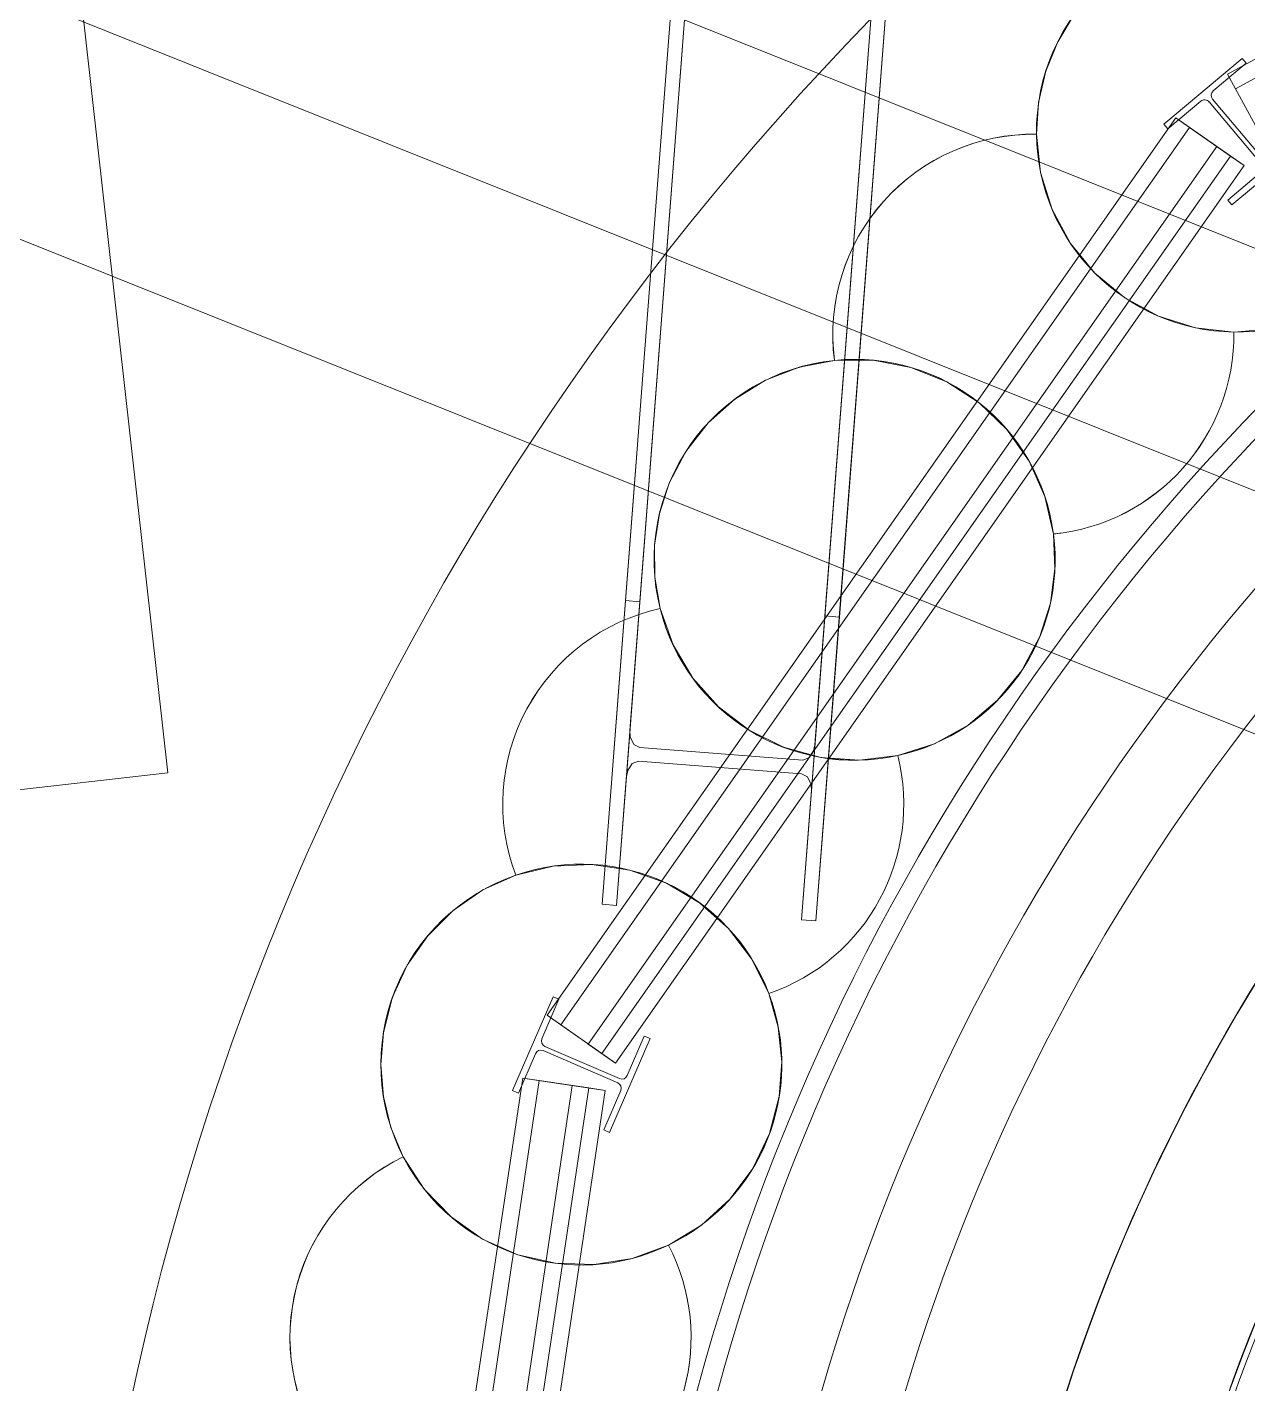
# Model space of a CAD drawing. Header units: metres. Extents: x 1753726 to 1755216, y 5920592 to 5921703.
# Drawn here: x 1754600.551 to 1754602.378, y 5921262.235 to 5921264.265 of the extents above; entities that cross this region are included whole.
import ezdxf

# ---------------------------------------------------------------- set-up
doc = ezdxf.new("R2010")
doc.units = ezdxf.units.M
doc.linetypes.add('CENTER', pattern=[50.8, 31.75, -6.35, 6.35, -6.35])
doc.linetypes.add('HIDDEN2', pattern=[4.7625, 3.175, -1.5875])
for name, color, linetype, lineweight in [('A-FLOR-____-OTLN', 9, 'Continuous', 9), ('A-WALL-____-OTLN', 2, 'Continuous', 9), ('P-PIPE-____-CNTR', 1, 'CENTER', 9), ('P-PIPE-____-OTLN', 6, 'HIDDEN2', 18), ('S-BEAM-____-OTLN', 7, 'Continuous', 9), ('S-FNDN-____-OTLN', 7, 'Continuous', 9)]:
    doc.layers.add(name, color=color, linetype=linetype, lineweight=lineweight)

# ---------------------------------------------------------------- blocks, each defined once
blk = doc.blocks.new('308492-ARUP-TUTB-MOD-0001_rvt-1-X-ARUP-GL-HERNE_BAY_ALIGNMENT')
at = {"layer": 'P-PIPE-____-CNTR'}
blk.add_line((1754603.462, 5921263.1405), (1754600.0616, 5921264.5035), dxfattribs=at)
blk.add_line((1754603.462, 5921263.1405), (1754600.0616, 5921264.5035), dxfattribs=at)
at = {"layer": 'P-PIPE-____-OTLN'}
for p, q in [((1754603.5876, 5921263.4538), (1754600.1872, 5921264.8167)), ((1754599.9361, 5921264.1902), (1754603.3364, 5921262.8273))]:
    blk.add_line(p, q, dxfattribs=at)
blk = doc.blocks.new('Arup_Beam_Steel I Section_UC_AU1 - 150UC30-4392017-X-ARUP-GL-HERNE_BAY_ALIGNMENT')
at = {"layer": 'S-BEAM-____-OTLN'}
for p, q in [((1754601.3382, 5921262.814), (1754601.2776, 5921262.6735)), ((1754601.2776, 5921262.6735), (1754601.3382, 5921262.814)), ((1754601.3213, 5921262.7512), (1754601.3468, 5921262.8103)), ((1754601.3468, 5921262.8103), (1754601.3213, 5921262.7512)), ((1754601.3468, 5921262.8103), (1754601.3382, 5921262.814)), ((1754601.3382, 5921262.814), (1754601.3468, 5921262.8103)), ((1754601.4226, 5921262.6109), (1754601.4832, 5921262.7514)), ((1754601.4832, 5921262.7514), (1754601.4226, 5921262.6109)), ((1754601.4746, 5921262.7552), (1754601.4491, 5921262.6961)), ((1754601.4491, 5921262.6961), (1754601.4746, 5921262.7552)), ((1754601.4832, 5921262.7514), (1754601.4746, 5921262.7552)), ((1754601.4746, 5921262.7552), (1754601.4832, 5921262.7514)), ((1754601.2862, 5921262.6698), (1754601.3117, 5921262.7288)), ((1754601.3117, 5921262.7288), (1754601.2862, 5921262.6698)), ((1754601.3233, 5921262.7335), (1754601.4348, 5921262.6854)), ((1754601.4348, 5921262.6854), (1754601.3233, 5921262.7335)), ((1754601.4374, 5921262.6915), (1754601.326, 5921262.7395)), ((1754601.326, 5921262.7395), (1754601.4374, 5921262.6915)), ((1754601.2776, 5921262.6735), (1754601.2862, 5921262.6698)), ((1754601.2862, 5921262.6698), (1754601.2776, 5921262.6735)), ((1754601.4395, 5921262.6737), (1754601.414, 5921262.6147)), ((1754601.414, 5921262.6147), (1754601.4395, 5921262.6737)), ((1754601.414, 5921262.6147), (1754601.4226, 5921262.6109)), ((1754601.4226, 5921262.6109), (1754601.414, 5921262.6147))]:
    blk.add_line(p, q, dxfattribs=at)
for centre, major_axis, start_param, end_param in [((1754601.3295, 5921262.7477), (-0.00872, 0.0018), 6.079564, 7.65036), ((1754601.3295, 5921262.7477), (-0.00872, 0.0018), 6.079564, 7.65036), ((1754601.3198, 5921262.7253), (0.0018, 0.00872), 6.079564, 7.65036), ((1754601.3198, 5921262.7253), (0.0018, 0.00872), 6.079564, 7.65036), ((1754601.4313, 5921262.6772), (-0.00872, 0.0018), 2.937971, 4.508767), ((1754601.4313, 5921262.6772), (-0.00872, 0.0018), 2.937971, 4.508767), ((1754601.441, 5921262.6996), (0.0018, 0.00872), 2.937971, 4.508767), ((1754601.441, 5921262.6996), (0.0018, 0.00872), 2.937971, 4.508767)]:
    blk.add_ellipse(centre, major_axis=major_axis, ratio=1, start_param=start_param, end_param=end_param, dxfattribs=at)
blk = doc.blocks.new('Arup_Beam_Steel I Section_UC_AU1 - 150UC30-4392018-X-ARUP-GL-HERNE_BAY_ALIGNMENT')
at = {"layer": 'S-BEAM-____-OTLN'}
for p, q in [((1754602.3691, 5921264.2187), (1754602.2519, 5921264.1203)), ((1754602.2519, 5921264.1203), (1754602.3691, 5921264.2187)), ((1754602.3259, 5921264.1701), (1754602.3752, 5921264.2115)), ((1754602.3752, 5921264.2115), (1754602.3259, 5921264.1701)), ((1754602.3752, 5921264.2115), (1754602.3691, 5921264.2187)), ((1754602.3691, 5921264.2187), (1754602.3752, 5921264.2115)), ((1754602.2579, 5921264.1131), (1754602.3072, 5921264.1545)), ((1754602.3072, 5921264.1545), (1754602.2579, 5921264.1131)), ((1754602.3197, 5921264.1534), (1754602.3978, 5921264.0604)), ((1754602.3978, 5921264.0604), (1754602.3197, 5921264.1534)), ((1754602.4028, 5921264.0646), (1754602.3248, 5921264.1576)), ((1754602.3248, 5921264.1576), (1754602.4028, 5921264.0646)), ((1754602.2519, 5921264.1203), (1754602.2579, 5921264.1131)), ((1754602.2579, 5921264.1131), (1754602.2519, 5921264.1203)), ((1754602.4646, 5921264.1048), (1754602.4154, 5921264.0635)), ((1754602.4154, 5921264.0635), (1754602.4646, 5921264.1048)), ((1754602.4707, 5921264.0976), (1754602.4646, 5921264.1048)), ((1754602.4646, 5921264.1048), (1754602.4707, 5921264.0976)), ((1754602.3535, 5921263.9993), (1754602.4707, 5921264.0976)), ((1754602.4707, 5921264.0976), (1754602.3535, 5921263.9993)), ((1754602.3967, 5921264.0478), (1754602.3474, 5921264.0065)), ((1754602.3474, 5921264.0065), (1754602.3967, 5921264.0478)), ((1754602.3474, 5921264.0065), (1754602.3535, 5921263.9993)), ((1754602.3535, 5921263.9993), (1754602.3474, 5921264.0065))]:
    blk.add_line(p, q, dxfattribs=at)
for centre, major_axis, start_param, end_param in [((1754602.3316, 5921264.1633), (-0.00856, 0.00242), 5.685978, 7.256774), ((1754602.3316, 5921264.1633), (-0.00856, 0.00242), 5.685978, 7.256774), ((1754602.3129, 5921264.1476), (-0.00856, 0.00242), 4.115181, 5.685978), ((1754602.3129, 5921264.1476), (-0.00856, 0.00242), 4.115181, 5.685978), ((1754602.391, 5921264.0546), (-0.00601, 0.00656), 3.097959, 4.668756), ((1754602.391, 5921264.0546), (-0.00601, 0.00656), 3.097959, 4.668756), ((1754602.4096, 5921264.0703), (-0.00856, 0.00242), 0.973589, 2.544385), ((1754602.4096, 5921264.0703), (-0.00856, 0.00242), 0.973589, 2.544385)]:
    blk.add_ellipse(centre, major_axis=major_axis, ratio=1, start_param=start_param, end_param=end_param, dxfattribs=at)
blk = doc.blocks.new('308492-ARUP-STTW-MOD-0400_rvt-1-X-ARUP-GL-HERNE_BAY_ALIGNMENT')
at = {"layer": 'A-FLOR-____-OTLN'}
blk.add_arc((1754604.817, 5921261.3414), 3.35, 0, 180, dxfattribs=at)
blk.add_arc((1754604.817, 5921261.3414), 3.35, 0, 180, dxfattribs=at)
at = {"layer": 'A-WALL-____-OTLN'}
for p, q in [((1754603.7978, 5921264.9815), (1754602.3472, 5921264.1952)), ((1754602.3472, 5921264.1952), (1754603.7978, 5921264.9815)), ((1754603.8097, 5921264.9596), (1754602.3591, 5921264.1732)), ((1754602.4068, 5921264.0853), (1754602.3472, 5921264.1952)), ((1754602.3591, 5921264.1732), (1754602.3472, 5921264.1952)), ((1754602.3591, 5921264.1732), (1754602.3948, 5921264.1073)), ((1754602.2698, 5921264.1298), (1754601.3291, 5921262.7864)), ((1754601.3291, 5921262.7864), (1754602.2698, 5921264.1298)), ((1754602.2698, 5921264.1298), (1754602.3722, 5921264.0581)), ((1754602.2698, 5921264.1298), (1754602.2903, 5921264.1154)), ((1754602.2903, 5921264.1154), (1754601.3496, 5921262.772)), ((1754602.2903, 5921264.1154), (1754602.3517, 5921264.0724)), ((1754601.3906, 5921262.7433), (1754602.3312, 5921264.0868)), ((1754602.3312, 5921264.0868), (1754601.3906, 5921262.7433)), ((1754602.3312, 5921264.0868), (1754602.3722, 5921264.0581)), ((1754602.3312, 5921264.0868), (1754602.3722, 5921264.0581)), ((1754601.4111, 5921262.729), (1754602.3517, 5921264.0724)), ((1754602.3517, 5921264.0724), (1754602.3722, 5921264.0581)), ((1754601.4315, 5921262.7147), (1754602.3722, 5921264.0581)), ((1754602.3722, 5921264.0581), (1754601.4315, 5921262.7147)), ((1754601.4315, 5921262.7147), (1754602.3722, 5921264.0581)), ((1754602.3722, 5921264.0581), (1754601.4315, 5921262.7147)), ((1754601.4315, 5921262.7147), (1754601.3291, 5921262.7864)), ((1754601.3496, 5921262.772), (1754601.3291, 5921262.7864)), ((1754601.3496, 5921262.772), (1754601.4111, 5921262.729)), ((1754601.4315, 5921262.7147), (1754601.3906, 5921262.7433)), ((1754601.3906, 5921262.7433), (1754601.4315, 5921262.7147)), ((1754601.4315, 5921262.7147), (1754601.4111, 5921262.729)), ((1754601.2927, 5921262.6924), (1754601.052, 5921261.0803)), ((1754601.052, 5921261.0803), (1754601.2927, 5921262.6924)), ((1754601.3174, 5921262.6887), (1754601.0768, 5921261.0766)), ((1754601.1262, 5921261.0692), (1754601.3669, 5921262.6813)), ((1754601.3669, 5921262.6813), (1754601.1262, 5921261.0692)), ((1754601.2927, 5921262.6924), (1754601.4163, 5921262.6739)), ((1754601.2927, 5921262.6924), (1754601.3174, 5921262.6887)), ((1754601.3174, 5921262.6887), (1754601.3916, 5921262.6776)), ((1754601.3669, 5921262.6813), (1754601.4163, 5921262.6739)), ((1754601.3669, 5921262.6813), (1754601.4163, 5921262.6739)), ((1754601.1509, 5921261.0655), (1754601.3916, 5921262.6776)), ((1754601.1757, 5921261.0618), (1754601.4163, 5921262.6739)), ((1754601.4163, 5921262.6739), (1754601.1757, 5921261.0618)), ((1754601.1757, 5921261.0618), (1754601.4163, 5921262.6739)), ((1754601.4163, 5921262.6739), (1754601.1757, 5921261.0618)), ((1754601.3916, 5921262.6776), (1754601.4163, 5921262.6739))]:
    blk.add_line(p, q, dxfattribs=at)
at = {"layer": 'S-BEAM-____-OTLN'}
for radius in [3.38, 3.38, 3.08, 3.08]:
    blk.add_arc((1754604.817, 5921261.3414), radius, 0, 180, dxfattribs=at)
at = {"layer": 'S-FNDN-____-OTLN', "flags": 128}
for points in [[(1754602.0613, 5921264.1052), (1754602.0645, 5921264.1528), (1754602.0752, 5921264.1993), (1754602.0932, 5921264.2436), (1754602.1179, 5921264.2844)], [(1754602.1179, 5921264.2844), (1754602.0932, 5921264.2436), (1754602.0752, 5921264.1993), (1754602.0645, 5921264.1528), (1754602.0613, 5921264.1052)], [(1754602.3566, 5921263.809), (1754602.2992, 5921263.8155), (1754602.2441, 5921263.8328), (1754602.1934, 5921263.8604), (1754602.1488, 5921263.8972), (1754602.1122, 5921263.9418), (1754602.0848, 5921263.9926), (1754602.0676, 5921264.0478), (1754602.0613, 5921264.1052)], [(1754602.0613, 5921264.1052), (1754602.0676, 5921264.0478), (1754602.0848, 5921263.9926), (1754602.1122, 5921263.9418), (1754602.1488, 5921263.8972), (1754602.1934, 5921263.8604), (1754602.2441, 5921263.8328), (1754602.2992, 5921263.8155), (1754602.3566, 5921263.809)], [(1754602.6046, 5921263.9335), (1754602.5666, 5921263.8902), (1754602.521, 5921263.855), (1754602.4695, 5921263.8292), (1754602.414, 5921263.8136), (1754602.3566, 5921263.809)], [(1754602.3566, 5921263.809), (1754602.414, 5921263.8136), (1754602.4695, 5921263.8292), (1754602.521, 5921263.855), (1754602.5666, 5921263.8902), (1754602.6046, 5921263.9335)], [(1754601.512, 5921263.5826), (1754601.5369, 5921263.6304), (1754601.57, 5921263.6729), (1754601.6101, 5921263.7087), (1754601.6561, 5921263.7369), (1754601.7062, 5921263.7563), (1754601.7591, 5921263.7665)], [(1754601.7591, 5921263.7665), (1754601.7062, 5921263.7563), (1754601.6561, 5921263.7369), (1754601.6101, 5921263.7087), (1754601.57, 5921263.6729), (1754601.5369, 5921263.6304), (1754601.512, 5921263.5826)], [(1754601.7591, 5921263.7665), (1754601.8168, 5921263.7668), (1754601.8736, 5921263.756), (1754601.9272, 5921263.7345), (1754601.9756, 5921263.7031), (1754602.0172, 5921263.663), (1754602.0503, 5921263.6157), (1754602.0738, 5921263.563), (1754602.0867, 5921263.5067)], [(1754602.0867, 5921263.5067), (1754602.0738, 5921263.563), (1754602.0503, 5921263.6157), (1754602.0172, 5921263.663), (1754601.9756, 5921263.7031), (1754601.9272, 5921263.7345), (1754601.8736, 5921263.756), (1754601.8168, 5921263.7668), (1754601.7591, 5921263.7665)], [(1754601.4982, 5921263.3952), (1754601.4903, 5921263.4422), (1754601.49, 5921263.49), (1754601.4973, 5921263.5372), (1754601.512, 5921263.5826)], [(1754601.512, 5921263.5826), (1754601.4973, 5921263.5372), (1754601.49, 5921263.49), (1754601.4903, 5921263.4422), (1754601.4982, 5921263.3952)], [(1754602.0867, 5921263.5067), (1754602.0889, 5921263.4547), (1754602.0821, 5921263.4031), (1754602.0665, 5921263.3535)], [(1754602.0665, 5921263.3535), (1754602.0821, 5921263.4031), (1754602.0889, 5921263.4547), (1754602.0867, 5921263.5067)], [(1754601.8538, 5921263.1751), (1754601.7965, 5921263.1681), (1754601.7389, 5921263.1723), (1754601.6831, 5921263.1874), (1754601.6313, 5921263.213), (1754601.5854, 5921263.2479), (1754601.547, 5921263.2911), (1754601.5176, 5921263.3408), (1754601.4982, 5921263.3952)], [(1754601.4982, 5921263.3952), (1754601.5176, 5921263.3408), (1754601.547, 5921263.2911), (1754601.5854, 5921263.2479), (1754601.6313, 5921263.213), (1754601.6831, 5921263.1874), (1754601.7389, 5921263.1723), (1754601.7965, 5921263.1681), (1754601.8538, 5921263.1751)], [(1754602.0665, 5921263.3535), (1754602.0395, 5921263.3026), (1754602.0032, 5921263.2578), (1754601.959, 5921263.2207), (1754601.9086, 5921263.1928), (1754601.8538, 5921263.1751)], [(1754601.8538, 5921263.1751), (1754601.9086, 5921263.1928), (1754601.959, 5921263.2207), (1754602.0032, 5921263.2578), (1754602.0395, 5921263.3026), (1754602.0665, 5921263.3535)], [(1754601.2823, 5921262.996), (1754601.3384, 5921263.0095), (1754601.3961, 5921263.0121), (1754601.4532, 5921263.0035), (1754601.5076, 5921262.9842), (1754601.5573, 5921262.9548), (1754601.6004, 5921262.9164), (1754601.6354, 5921262.8705), (1754601.6609, 5921262.8187)], [(1754601.6609, 5921262.8187), (1754601.6354, 5921262.8705), (1754601.6004, 5921262.9164), (1754601.5573, 5921262.9548), (1754601.5076, 5921262.9842), (1754601.4532, 5921263.0035), (1754601.3961, 5921263.0121), (1754601.3384, 5921263.0095), (1754601.2823, 5921262.996)], [(1754601.0842, 5921262.76), (1754601.0975, 5921262.8122), (1754601.1199, 5921262.8612), (1754601.1506, 5921262.9054), (1754601.1888, 5921262.9433), (1754601.2332, 5921262.9739), (1754601.2823, 5921262.996)], [(1754601.2823, 5921262.996), (1754601.2332, 5921262.9739), (1754601.1888, 5921262.9433), (1754601.1506, 5921262.9054), (1754601.1199, 5921262.8612), (1754601.0975, 5921262.8122), (1754601.0842, 5921262.76)], [(1754601.6609, 5921262.8187), (1754601.6751, 5921262.7686), (1754601.6804, 5921262.7168), (1754601.6766, 5921262.6649)], [(1754601.6766, 5921262.6649), (1754601.6804, 5921262.7168), (1754601.6751, 5921262.7686), (1754601.6609, 5921262.8187)], [(1754601.114, 5921262.5745), (1754601.0955, 5921262.6184), (1754601.0842, 5921262.6648), (1754601.0804, 5921262.7124), (1754601.0842, 5921262.76)], [(1754601.0842, 5921262.76), (1754601.0804, 5921262.7124), (1754601.0842, 5921262.6648), (1754601.0955, 5921262.6184), (1754601.114, 5921262.5745)], [(1754601.6766, 5921262.6649), (1754601.662, 5921262.6092), (1754601.6371, 5921262.5572), (1754601.6027, 5921262.511), (1754601.5601, 5921262.4722), (1754601.5108, 5921262.4423)], [(1754601.5108, 5921262.4423), (1754601.5601, 5921262.4722), (1754601.6027, 5921262.511), (1754601.6371, 5921262.5572), (1754601.662, 5921262.6092), (1754601.6766, 5921262.6649)], [(1754601.5108, 5921262.4423), (1754601.4566, 5921262.4223), (1754601.3996, 5921262.4131), (1754601.3419, 5921262.415), (1754601.2856, 5921262.4278), (1754601.2328, 5921262.4513), (1754601.1855, 5921262.4844), (1754601.1454, 5921262.526), (1754601.114, 5921262.5745)], [(1754601.114, 5921262.5745), (1754601.1454, 5921262.526), (1754601.1855, 5921262.4844), (1754601.2328, 5921262.4513), (1754601.2856, 5921262.4278), (1754601.3419, 5921262.415), (1754601.3996, 5921262.4131), (1754601.4566, 5921262.4223), (1754601.5108, 5921262.4423)]]:
    blk.add_lwpolyline(points, dxfattribs=at)
at = {"layer": 'S-FNDN-____-OTLN'}
for centre, radius, start, end in [((1754604.817, 5921261.3414), 4.2, 8.2493, 188.2493), ((1754604.817, 5921261.3414), 4.2, 8.2493, 188.2493), ((1754604.817, 5921261.3414), 3.2, 8.2493, 188.2493), ((1754604.817, 5921261.3414), 3.2, 8.2493, 188.2493), ((1754602.3613, 5921264.109), 0.3, 82.4321, 180.7332), ((1754602.3613, 5921264.109), 0.3, 180.7321, 269.1013), ((1754602.0566, 5921263.8052), 0.3, 275.7623, 0.7321), ((1754601.7892, 5921263.468), 0.3, 282.4321, 7.3998), ((1754601.5628, 5921263.1022), 0.3, 102.4355, 200.7345), ((1754601.5628, 5921263.1022), 0.3, 102.4355, 200.7345), ((1754601.5628, 5921263.1022), 0.3, 289.0988, 14.0665), ((1754601.5628, 5921263.1022), 0.3, 289.0988, 14.0665), ((1754601.5628, 5921263.1022), 0.3, 289.0947, 14.0654), ((1754601.3804, 5921262.7125), 0.3, 295.7655, 20.7332), ((1754601.2445, 5921262.3043), 0.3, 115.7697, 214.0674)]:
    blk.add_arc(centre, radius, start, end, dxfattribs=at)
for centre, major_axis, start_param, end_param in [((1754602.3613, 5921264.109), (0.284, 0.0967), 1.110564, 2.82624), ((1754602.0566, 5921263.8052), (-0.0986, 0.2833), 5.932671, 7.648348), ((1754602.0566, 5921263.8052), (-0.0457, 0.2965), 6.114446, 7.830122), ((1754602.0566, 5921263.8052), (-0.1325, 0.2692), 5.810212, 7.525871), ((1754602.0566, 5921263.8052), (-0.1126, 0.2781), 5.882643, 7.598302), ((1754602.3613, 5921264.109), (-0.0847, 0.2878), 1.297415, 2.839748), ((1754602.3613, 5921264.109), (-0.072, 0.2912), 2.883642, 4.366608), ((1754602.3613, 5921264.109), (0.0024, 0.3), 3.133728, 4.616694), ((1754602.0566, 5921263.8052), (0.2675, 0.1359), 4.34297, 5.825936), ((1754602.0566, 5921263.8052), (0.271, 0.1286), 4.370003, 5.852969), ((1754602.0566, 5921263.8052), (0.271, 0.1286), 4.369975, 5.852978), ((1754601.7892, 5921263.4681), (-0.284, 0.0967), 3.59888, 5.14107), ((1754601.7892, 5921263.4681), (-0.2519, 0.163), 3.845007, 5.387197), ((1754601.7892, 5921263.468), (-0.1973, 0.226), 5.665914, 7.38159), ((1754601.7892, 5921263.468), (-0.1286, 0.271), 5.940799, 7.656476), ((1754601.7892, 5921263.468), (0.251, 0.1643), 4.349607, 5.832573), ((1754601.5628, 5921263.1022), (0.1705, 0.2468), 0.821449, 2.537125), ((1754601.5628, 5921263.1022), (0.1043, 0.2813), 0.572139, 2.287815), ((1754601.7892, 5921263.4681), (0.08, 0.2891), 2.086239, 3.628588), ((1754601.7892, 5921263.4681), (0.0971, 0.2839), 2.145793, 3.688142), ((1754601.5628, 5921263.1022), (0.2811, 0.1048), 4.688769, 6.171787), ((1754601.3804, 5921262.7125), (0.0631, 0.2933), 5.28603, 6.828208), ((1754601.3804, 5921262.7125), (0, 0.3), 5.074273, 6.616451), ((1754601.3804, 5921262.7125), (0.2763, 0.1168), 1.50415, 3.219826), ((1754601.3804, 5921262.7125), (0.2861, 0.0903), 1.598315, 3.313991), ((1754601.3804, 5921262.7125), (0.0153, 0.2996), 3.642178, 5.125144), ((1754601.2445, 5921262.3042), (0.2114, 0.2128), 1.231806, 2.947482), ((1754601.2445, 5921262.3042), (0.2263, 0.197), 1.304246, 3.019922), ((1754601.2445, 5921262.3043), (-0.2128, 0.2114), 5.94426, 7.659879), ((1754601.3804, 5921262.7125), (0.3, 0), 3.619796, 5.162155), ((1754601.3804, 5921262.7125), (0.2994, 0.0192), 3.555788, 5.098147), ((1754601.2445, 5921262.3043), (0.2559, 0.1566), 4.729125, 6.212162), ((1754601.2445, 5921262.3043), (0.2881, 0.0838), 4.99537, 6.478407), ((1754601.2445, 5921262.3042), (-0.2309, 0.1916), 2.829472, 4.312437), ((1754601.2445, 5921262.3042), (-0.1772, 0.2421), 3.075833, 4.558798)]:
    blk.add_ellipse(centre, major_axis=major_axis, ratio=1, start_param=start_param, end_param=end_param, dxfattribs=at)
at = {"layer": 'S-BEAM-____-OTLN'}
for name in ['Arup_Beam_Steel I Section_UC_AU1 - 150UC30-4392018-X-ARUP-GL-HERNE_BAY_ALIGNMENT', 'Arup_Beam_Steel I Section_UC_AU1 - 150UC30-4392017-X-ARUP-GL-HERNE_BAY_ALIGNMENT']:
    blk.add_blockref(name, (0, 0), dxfattribs=at)
blk = doc.blocks.new('308492-ARUP-STPW-MOD-1800_rvt-1-X-ARUP-GL-HERNE_BAY_ALIGNMENT')
at = {"layer": 'A-FLOR-____-OTLN'}
for p, q in [((1754600.4167, 5921266.2297), (1754600.7619, 5921263.149)), ((1754600.7619, 5921263.149), (1754600.4167, 5921266.2297)), ((1754600.7619, 5921263.149), (1754597.6812, 5921262.8037)), ((1754597.6812, 5921262.8037), (1754600.7619, 5921263.149))]:
    blk.add_line(p, q, dxfattribs=at)
blk = doc.blocks.new('308492-ARUP-STTW-MOD-1300_rvt-1-X-ARUP-GL-HERNE_BAY_ALIGNMENT')
at = {"layer": 'S-BEAM-____-OTLN'}
for p, q in [((1754601.8639, 5921264.652), (1754601.7314, 5921262.9278)), ((1754601.8639, 5921264.652), (1754601.7664, 5921263.3824)), ((1754601.8417, 5921264.6455), (1754601.7098, 5921262.9294)), ((1754601.7246, 5921263.1223), (1754601.8417, 5921264.6455)), ((1754601.8417, 5921264.6455), (1754601.7447, 5921263.3841)), ((1754601.5345, 5921264.555), (1754601.4114, 5921262.9524)), ((1754601.5568, 5921264.5616), (1754601.433, 5921262.9507)), ((1754601.5345, 5921264.555), (1754601.4463, 5921263.407)), ((1754601.5568, 5921264.5616), (1754601.4478, 5921263.1436)), ((1754601.4679, 5921263.4053), (1754601.5568, 5921264.5616)), ((1754601.4463, 5921263.407), (1754601.4114, 5921262.9524)), ((1754601.4679, 5921263.4053), (1754601.4463, 5921263.407)), ((1754601.4531, 5921263.2125), (1754601.4679, 5921263.4053)), ((1754601.7447, 5921263.3841), (1754601.7299, 5921263.1912)), ((1754601.7314, 5921262.9278), (1754601.7664, 5921263.3824)), ((1754601.7664, 5921263.3824), (1754601.7447, 5921263.3841)), ((1754601.7116, 5921263.1682), (1754601.4677, 5921263.1869)), ((1754601.4661, 5921263.1666), (1754601.71, 5921263.1479)), ((1754601.433, 5921262.9507), (1754601.4478, 5921263.1436)), ((1754601.7246, 5921263.1223), (1754601.7098, 5921262.9294)), ((1754601.4114, 5921262.9524), (1754601.433, 5921262.9507)), ((1754601.7098, 5921262.9294), (1754601.7314, 5921262.9278))]:
    blk.add_line(p, q, dxfattribs=at)
at = {"layer": 'S-BEAM-____-OTLN', "flags": 128}
for points in [[(1754601.4677, 5921263.1869), (1754601.4589, 5921263.1917), (1754601.4537, 5921263.2031), (1754601.4531, 5921263.2125)], [(1754601.7299, 5921263.1912), (1754601.7279, 5921263.182), (1754601.721, 5921263.1716), (1754601.7116, 5921263.1682)], [(1754601.4478, 5921263.1436), (1754601.4498, 5921263.1528), (1754601.4567, 5921263.1632), (1754601.4661, 5921263.1666)], [(1754601.71, 5921263.1479), (1754601.7188, 5921263.1431), (1754601.7241, 5921263.1317), (1754601.7246, 5921263.1223)]]:
    blk.add_lwpolyline(points, dxfattribs=at)
blk = doc.blocks.new('308492-ARUP-STPW-MOD-1900_rvt-1-X-ARUP-GL-HERNE_BAY_ALIGNMENT')
at = {"layer": 'A-FLOR-____-OTLN'}
for centre, radius, start, end in [((1754604.817, 5921261.3414), 3.35, 0, 180), ((1754604.817, 5921261.3414), 3.35, 0, 180), ((1754604.8172, 5921261.3415), 2.62, 12.6958, 191.4379), ((1754604.8172, 5921261.3415), 2.62, 12.6958, 191.4379)]:
    blk.add_arc(centre, radius, start, end, dxfattribs=at)
at = {"layer": 'A-WALL-____-OTLN'}
for radius, start, end in [(2.85, 0, 180), (2.85, 40.8, 180), (2.62, 40.8, 220.8), (2.62, 40.8, 220.8), (2.62, 40.8, 220.8), (2.62, 40.8, 220.8), (2.62, 40.8, 220.8), (2.62, 40.8, 220.8), (2.62, 40.8, 220.8), (2.62, 40.8, 220.8), (2.6111, 40.8, 220.8), (2.62, 130.7102, 310.7102), (2.62, 130.7102, 310.7102), (2.62, 139.6456, 220.8), (2.62, 139.7252, 220.8)]:
    blk.add_arc((1754604.817, 5921261.3414), radius, start, end, dxfattribs=at)

msp = doc.modelspace()

# ---------------------------------------------------------------- block references
for name in ['308492-ARUP-TUTB-MOD-0001_rvt-1-X-ARUP-GL-HERNE_BAY_ALIGNMENT', '308492-ARUP-STTW-MOD-1300_rvt-1-X-ARUP-GL-HERNE_BAY_ALIGNMENT', '308492-ARUP-STPW-MOD-1800_rvt-1-X-ARUP-GL-HERNE_BAY_ALIGNMENT', '308492-ARUP-STPW-MOD-1900_rvt-1-X-ARUP-GL-HERNE_BAY_ALIGNMENT', '308492-ARUP-STTW-MOD-0400_rvt-1-X-ARUP-GL-HERNE_BAY_ALIGNMENT']:
    msp.add_blockref(name, (0, 0))

doc.saveas('drawing.dxf')
